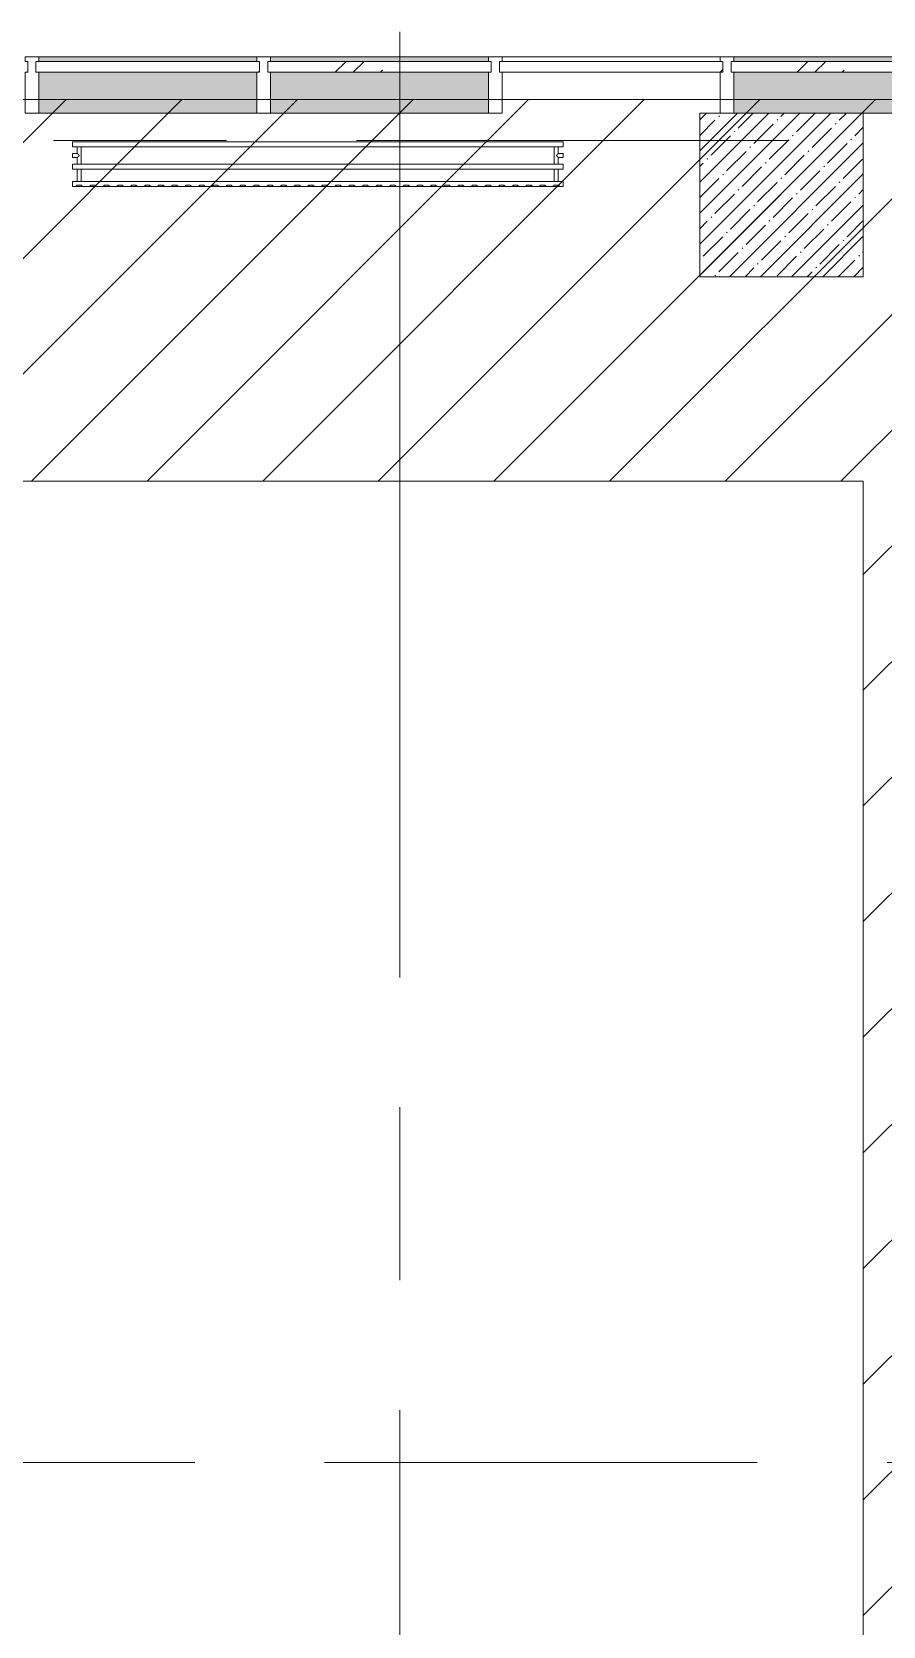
# Model space of a CAD drawing. Header units: millimetres. Extents: x -3129 to 197107, y -8553 to 29000.
# Drawn here: x 6660 to 9783, y 21550 to 27398 of the extents above; entities that cross this region are included whole.
import ezdxf

# ---------------------------------------------------------------- set-up
doc = ezdxf.new("R2010")
doc.units = ezdxf.units.MM
doc.linetypes.add('200_ШТРИХ__ш1_п0_6_', pattern=[160, 100, -60])
doc.linetypes.add('Осевая', pattern=[3175, 635, -476.25, 1587.5, -476.25])
for name, color, linetype, lineweight in [('A-DETL', 7, 'Continuous', 9), ('A-DETL-MBND-1', 7, '200_ШТРИХ__ш1_п0_6_', 9), ('A-GLAZ-CURT', 7, 'Continuous', 9), ('A-GLAZ-CWMG', 7, 'Continuous', 9), ('S-COLS', 7, 'Continuous', 9), ('Оси', 7, 'Continuous', 9), ('Оси-2', 7, 'Осевая', 9)]:
    doc.layers.add(name, color=color, linetype=linetype, lineweight=lineweight)
for name, color, linetype, lineweight, true_color in [('A-DETL-GENF-3', 7, 'Continuous', 9, 0xc0c0c0), ('A-FLOR-1', 7, 'Continuous', 9, 0xaaaaaa), ('A-GLAZ-CWMG-1', 7, 'Continuous', 9, 0x383e42)]:
    doc.layers.add(name, color=color, linetype=linetype, lineweight=lineweight, true_color=true_color)

# ---------------------------------------------------------------- blocks, each defined once
blk = doc.blocks.new('Системная панель - Стекло - 40мм-22856070-План монтажа стен и перегородок 2 этажа  в осях 1-12')
at = {"layer": 'A-GLAZ-CURT'}
h = blk.add_hatch(dxfattribs=at)
h.set_pattern_fill('FP_24', color=256, style=0, pattern_type=2)
h.set_pattern_definition([(45, (-8885, -27190), (-282.8427, 282.8427), [200, -600]), (45, (-9085, -27290), (-282.8427, 282.8427), [600, -200]), (45, (-8685, -27390), (-282.8427, 282.8427), [200, -600])])
h.paths.add_polyline_path([(410, -40), (410, 0), (-410, 0), (-410, -40), (-27.7, -40)])
for p, q in [((410, 0), (-410, 0)), ((-410, 0), (-410, -40)), ((-410, -40), (410, -40)), ((410, -40), (410, 0))]:
    blk.add_line(p, q, dxfattribs=at)
blk = doc.blocks.new('Прямоугольный импост - Импост структурный с накладкой - 160мм-20149070-План монтажа стен и перегородок 2 этажа  в осях 1-12')
at = {"layer": 'A-GLAZ-CWMG'}
for p, q in [((8385, 27307), (9185, 27307)), ((8385, 27150), (9185, 27150))]:
    blk.add_line(p, q, dxfattribs=at)
blk = doc.blocks.new('Прямоугольный импост - Импост структурный с накладкой - 190мм-22856065-План монтажа стен и перегородок 2 этажа  в осях 1-12')
at = {"layer": 'A-GLAZ-CWMG'}
for p, q in [((-25, 140), (-25, 190)), ((-25, 190), (25, 190)), ((25, 190), (25, 140)), ((-25, 40), (-25, 140)), ((25, 140), (25, 40)), ((-15, 40), (-25, 40)), ((-25, -17), (-25, 0)), ((-25, 0), (-15, 0)), ((-15, 0), (-15, 40)), ((15, 40), (15, 0)), ((25, 40), (15, 40)), ((15, 0), (25, 0)), ((25, 0), (25, -17)), ((25, -17), (-25, -17))]:
    blk.add_line(p, q, dxfattribs=at)
blk = doc.blocks.new('Системная панель - Стекло - 40мм-V26-План монтажа стен и перегородок 2 этажа  в осях 1-12')
at = {"layer": 'A-GLAZ-CURT'}
h = blk.add_hatch(dxfattribs=at)
h.set_pattern_fill('FP_36', color=256, style=0, pattern_type=2)
h.set_pattern_definition([(45, (-9735, -27190), (-282.8427, 282.8427), [200, -600]), (45, (-9935, -27290), (-282.8427, 282.8427), [600, -200]), (45, (-9535, -27390), (-282.8427, 282.8427), [200, -600])])
h.paths.add_polyline_path([(410, -40), (410, 0), (-410, 0), (-410, -40), (117.1, -40)])
for p, q in [((410, 0), (-410, 0)), ((-410, 0), (-410, -40)), ((-410, -40), (410, -40)), ((410, -40), (410, 0))]:
    blk.add_line(p, q, dxfattribs=at)
blk = doc.blocks.new('Прямоугольный импост - Импост структурный с накладкой - 190мм-23186024-План монтажа стен и перегородок 2 этажа  в осях 1-12')
at = {"layer": 'A-GLAZ-CWMG-1'}
for points in [[(10035, 27290), (10035, 27307), (9235, 27307), (9235, 27290), (9752.1, 27290)], [(9917.9, 27100), (10035, 27100), (10035, 27250), (9235, 27250), (9235, 27100), (9752.1, 27100)]]:
    blk.add_hatch(color=256, dxfattribs=at).paths.add_polyline_path(points)
at = {"layer": 'A-GLAZ-CWMG'}
for p, q in [((9235, 27307), (10035, 27307)), ((9710, 27100), (10035, 27100))]:
    blk.add_line(p, q, dxfattribs=at)
blk = doc.blocks.new('Прямоугольный импост - Импост структурный с накладкой - 190мм-V27-План монтажа стен и перегородок 2 этажа  в осях 1-12')
at = {"layer": 'A-GLAZ-CWMG'}
for p, q in [((-25, 140), (-25, 190)), ((25, 190), (25, 140)), ((-25, 40), (-25, 140)), ((25, 140), (25, 40)), ((-15, 40), (-25, 40)), ((-25, -17), (-25, 0)), ((-25, 0), (-15, 0)), ((-15, 0), (-15, 40)), ((15, 40), (15, 0)), ((25, 40), (15, 40)), ((15, 0), (25, 0)), ((25, 0), (25, -17)), ((25, -17), (-25, -17))]:
    blk.add_line(p, q, dxfattribs=at)
blk = doc.blocks.new('Системная панель - Стекло - 40мм-V28-План монтажа стен и перегородок 2 этажа  в осях 1-12')
at = {"layer": 'A-GLAZ-CURT'}
h = blk.add_hatch(dxfattribs=at)
h.set_pattern_fill('FP_37', color=256, style=0, pattern_type=2)
h.set_pattern_definition([(45, (-8035, -27190), (-282.8427, 282.8427), [200, -600]), (45, (-8235, -27290), (-282.8427, 282.8427), [600, -200]), (45, (-7835, -27390), (-282.8427, 282.8427), [200, -600])])
h.paths.add_polyline_path([(410, -40), (410, 0), (-410, 0), (-410, -40), (159, -40)])
for p, q in [((410, 0), (-410, 0)), ((-410, 0), (-410, -40)), ((-410, -40), (410, -40)), ((410, -40), (410, 0))]:
    blk.add_line(p, q, dxfattribs=at)
blk = doc.blocks.new('Прямоугольный импост - Импост структурный с накладкой - 190мм-V29-План монтажа стен и перегородок 2 этажа  в осях 1-12')
at = {"layer": 'A-GLAZ-CWMG-1'}
for points in [[(8335, 27290), (8335, 27307), (7535, 27307), (7535, 27290), (8094, 27290)], [(8335, 27100), (8335, 27250), (7535, 27250), (7535, 27100), (8094, 27100)]]:
    blk.add_hatch(color=256, dxfattribs=at).paths.add_polyline_path(points)
at = {"layer": 'A-GLAZ-CWMG'}
for p, q in [((7535, 27307), (8335, 27307)), ((7535, 27100), (8335, 27100))]:
    blk.add_line(p, q, dxfattribs=at)
blk = doc.blocks.new('Системная панель - Стекло - 40мм-V39-План монтажа стен и перегородок 2 этажа  в осях 1-12')
at = {"layer": 'A-GLAZ-CURT'}
h = blk.add_hatch(dxfattribs=at)
h.set_pattern_fill('FP_49', color=256, style=0, pattern_type=2)
h.set_pattern_definition([(45, (-7185, -27190), (-282.8427, 282.8427), [200, -600]), (45, (-7385, -27290), (-282.8427, 282.8427), [600, -200]), (45, (-6985, -27390), (-282.8427, 282.8427), [200, -600])])
h.paths.add_polyline_path([(410, -40), (410, 0), (-410, 0), (-410, -40), (345.8, -40)])
for p, q in [((410, 0), (-410, 0)), ((-410, 0), (-410, -40)), ((-410, -40), (410, -40)), ((410, -40), (410, 0))]:
    blk.add_line(p, q, dxfattribs=at)
blk = doc.blocks.new('BSC_Колонна _Прямоугольная - 600х600-V50-План монтажа стен и перегородок 2 этажа  в осях 1-12')
at = {"layer": 'S-COLS'}
h = blk.add_hatch(dxfattribs=at)
h.set_pattern_fill('FP_63', color=256, style=0, pattern_type=2)
h.set_pattern_definition([(45, (-9410, -26800), (-57.02463, 57.02463), []), (45, (-9352.975, -26800), (-57.02463, 57.02463), [100.806, -20.161, 3.353, -16.808])])
h.paths.add_polyline_path([(-300, -300), (300, -300), (300, 300), (-300, 300)])
for p, q in [((300, 300), (-300, 300)), ((-300, 300), (-300, -300)), ((300, -300), (300, 300)), ((-300, -300), (300, -300))]:
    blk.add_line(p, q, dxfattribs=at)
blk = doc.blocks.new('radiator_prado_classic_z_tip_30_po exemplyaru - Classic Z Тип 30-500-V80-План монтажа стен и перегородок 2 этажа  в осях 1-12')
at = {"layer": 'A-DETL-MBND-1'}
for p, q in [((0, 228), (0, 210)), ((1800, 228), (0, 228)), ((0, 210), (0, 228)), ((0, 228), (12.5, 228)), ((0, 210), (1800, 210)), ((17.2, 210), (0, 210)), ((12.5, 228), (37.5, 228)), ((37.5, 228), (12.5, 228)), ((12.5, 228), (37.5, 228)), ((12.5, 228), (17.5, 223)), ((12.5, 228), (17.5, 223)), ((32.5, 223), (17.5, 223)), ((17.5, 223), (32.5, 223)), ((17.5, 210), (17.5, 164)), ((17.5, 210), (17.5, 164)), ((21.2, 210), (17.5, 210)), ((17.5, 210), (19.7, 210)), ((23.1, 210), (17.5, 210)), ((17.5, 210), (32.5, 210)), ((31.5, 210), (18.5, 210)), ((19.7, 210), (23.1, 210)), ((23.1, 210), (21.2, 210)), ((26.9, 210), (23.1, 210)), ((23.1, 210), (25, 210)), ((32.5, 210), (23.1, 210)), ((25, 210), (26.9, 210)), ((30.3, 210), (26.9, 210)), ((26.9, 210), (28.7, 210)), ((28.7, 210), (30.3, 210)), ((31.5, 210), (30.3, 210)), ((30.3, 210), (31.5, 210)), ((32.5, 210), (31.5, 210)), ((31.5, 210), (32.2, 210)), ((32.2, 210), (32.5, 210)), ((32.5, 223), (37.5, 228)), ((37.5, 228), (32.5, 223)), ((32.5, 164), (32.5, 210)), ((32.5, 164), (32.5, 210)), ((1767.5, 210), (32.5, 210)), ((37.5, 228), (62.5, 228)), ((62.5, 228), (87.5, 228)), ((87.5, 228), (62.5, 228)), ((62.5, 228), (87.5, 228)), ((62.5, 228), (67.5, 223)), ((62.5, 228), (67.5, 223)), ((82.5, 223), (67.5, 223)), ((67.5, 223), (82.5, 223)), ((82.5, 223), (87.5, 228)), ((87.5, 228), (82.5, 223)), ((87.5, 228), (112.5, 228)), ((112.5, 228), (137.5, 228)), ((137.5, 228), (112.5, 228)), ((112.5, 228), (137.5, 228)), ((112.5, 228), (117.5, 223)), ((112.5, 228), (117.5, 223)), ((132.5, 223), (117.5, 223)), ((117.5, 223), (132.5, 223)), ((132.5, 223), (137.5, 228)), ((137.5, 228), (132.5, 223)), ((137.5, 228), (162.5, 228)), ((162.5, 228), (187.5, 228)), ((187.5, 228), (162.5, 228)), ((162.5, 228), (187.5, 228)), ((162.5, 228), (167.5, 223)), ((162.5, 228), (167.5, 223)), ((182.5, 223), (167.5, 223)), ((167.5, 223), (182.5, 223)), ((182.5, 223), (187.5, 228)), ((187.5, 228), (182.5, 223)), ((187.5, 228), (212.5, 228)), ((212.5, 228), (237.5, 228)), ((237.5, 228), (212.5, 228)), ((212.5, 228), (237.5, 228)), ((212.5, 228), (217.5, 223)), ((212.5, 228), (217.5, 223)), ((232.5, 223), (217.5, 223)), ((217.5, 223), (232.5, 223)), ((232.5, 223), (237.5, 228)), ((237.5, 228), (232.5, 223)), ((237.5, 228), (262.5, 228)), ((262.5, 228), (287.5, 228)), ((287.5, 228), (262.5, 228)), ((262.5, 228), (287.5, 228)), ((262.5, 228), (267.5, 223)), ((262.5, 228), (267.5, 223)), ((282.5, 223), (267.5, 223)), ((267.5, 223), (282.5, 223)), ((282.5, 223), (287.5, 228)), ((287.5, 228), (282.5, 223)), ((287.5, 228), (312.5, 228)), ((312.5, 228), (337.5, 228)), ((337.5, 228), (312.5, 228)), ((312.5, 228), (337.5, 228)), ((312.5, 228), (317.5, 223)), ((312.5, 228), (317.5, 223)), ((332.5, 223), (317.5, 223)), ((317.5, 223), (332.5, 223)), ((332.5, 223), (337.5, 228)), ((337.5, 228), (332.5, 223)), ((337.5, 228), (362.5, 228)), ((362.5, 228), (387.5, 228)), ((387.5, 228), (362.5, 228)), ((362.5, 228), (387.5, 228)), ((362.5, 228), (367.5, 223)), ((362.5, 228), (367.5, 223)), ((382.5, 223), (367.5, 223)), ((367.5, 223), (382.5, 223)), ((382.5, 223), (387.5, 228)), ((387.5, 228), (382.5, 223)), ((387.5, 228), (412.5, 228)), ((412.5, 228), (437.5, 228)), ((437.5, 228), (412.5, 228)), ((412.5, 228), (437.5, 228)), ((412.5, 228), (417.5, 223)), ((412.5, 228), (417.5, 223)), ((432.5, 223), (417.5, 223)), ((417.5, 223), (432.5, 223)), ((432.5, 223), (437.5, 228)), ((437.5, 228), (432.5, 223)), ((437.5, 228), (462.5, 228)), ((462.5, 228), (487.5, 228)), ((487.5, 228), (462.5, 228)), ((462.5, 228), (487.5, 228)), ((462.5, 228), (467.5, 223)), ((462.5, 228), (467.5, 223)), ((482.5, 223), (467.5, 223)), ((467.5, 223), (482.5, 223)), ((482.5, 223), (487.5, 228)), ((487.5, 228), (482.5, 223)), ((487.5, 228), (512.5, 228)), ((512.5, 228), (537.5, 228)), ((537.5, 228), (512.5, 228)), ((512.5, 228), (537.5, 228)), ((512.5, 228), (517.5, 223)), ((512.5, 228), (517.5, 223)), ((532.5, 223), (517.5, 223)), ((517.5, 223), (532.5, 223)), ((532.5, 223), (537.5, 228)), ((537.5, 228), (532.5, 223)), ((537.5, 228), (562.5, 228)), ((562.5, 228), (587.5, 228)), ((587.5, 228), (562.5, 228)), ((562.5, 228), (587.5, 228)), ((562.5, 228), (567.5, 223)), ((562.5, 228), (567.5, 223)), ((582.5, 223), (567.5, 223)), ((567.5, 223), (582.5, 223)), ((582.5, 223), (587.5, 228)), ((587.5, 228), (582.5, 223)), ((587.5, 228), (612.5, 228)), ((612.5, 228), (637.5, 228)), ((637.5, 228), (612.5, 228)), ((612.5, 228), (637.5, 228)), ((612.5, 228), (617.5, 223)), ((612.5, 228), (617.5, 223)), ((632.5, 223), (617.5, 223)), ((617.5, 223), (632.5, 223)), ((632.5, 223), (637.5, 228)), ((637.5, 228), (632.5, 223)), ((637.5, 228), (662.5, 228)), ((662.5, 228), (687.5, 228)), ((687.5, 228), (662.5, 228)), ((662.5, 228), (687.5, 228)), ((662.5, 228), (667.5, 223)), ((662.5, 228), (667.5, 223)), ((682.5, 223), (667.5, 223)), ((667.5, 223), (682.5, 223)), ((682.5, 223), (687.5, 228)), ((687.5, 228), (682.5, 223)), ((687.5, 228), (712.5, 228)), ((712.5, 228), (737.5, 228)), ((737.5, 228), (712.5, 228)), ((712.5, 228), (737.5, 228)), ((712.5, 228), (717.5, 223)), ((712.5, 228), (717.5, 223)), ((732.5, 223), (717.5, 223)), ((717.5, 223), (732.5, 223)), ((732.5, 223), (737.5, 228)), ((737.5, 228), (732.5, 223)), ((737.5, 228), (762.5, 228)), ((762.5, 228), (787.5, 228)), ((787.5, 228), (762.5, 228)), ((762.5, 228), (787.5, 228)), ((762.5, 228), (767.5, 223)), ((762.5, 228), (767.5, 223)), ((782.5, 223), (767.5, 223)), ((767.5, 223), (782.5, 223)), ((782.5, 223), (787.5, 228)), ((787.5, 228), (782.5, 223)), ((787.5, 228), (812.5, 228)), ((812.5, 228), (837.5, 228)), ((837.5, 228), (812.5, 228)), ((812.5, 228), (837.5, 228)), ((812.5, 228), (817.5, 223)), ((812.5, 228), (817.5, 223)), ((832.5, 223), (817.5, 223)), ((817.5, 223), (832.5, 223)), ((832.5, 223), (837.5, 228)), ((837.5, 228), (832.5, 223)), ((837.5, 228), (862.5, 228)), ((862.5, 228), (887.5, 228)), ((887.5, 228), (862.5, 228)), ((862.5, 228), (887.5, 228)), ((862.5, 228), (867.5, 223)), ((862.5, 228), (867.5, 223)), ((882.5, 223), (867.5, 223)), ((867.5, 223), (882.5, 223)), ((882.5, 223), (887.5, 228)), ((887.5, 228), (882.5, 223)), ((887.5, 228), (912.5, 228)), ((912.5, 228), (937.5, 228)), ((937.5, 228), (912.5, 228)), ((912.5, 228), (937.5, 228)), ((912.5, 228), (917.5, 223)), ((912.5, 228), (917.5, 223)), ((932.5, 223), (917.5, 223)), ((917.5, 223), (932.5, 223)), ((932.5, 223), (937.5, 228)), ((937.5, 228), (932.5, 223)), ((937.5, 228), (962.5, 228)), ((962.5, 228), (987.5, 228)), ((987.5, 228), (962.5, 228)), ((962.5, 228), (987.5, 228)), ((962.5, 228), (967.5, 223)), ((962.5, 228), (967.5, 223)), ((982.5, 223), (967.5, 223)), ((967.5, 223), (982.5, 223)), ((982.5, 223), (987.5, 228)), ((987.5, 228), (982.5, 223)), ((987.5, 228), (1012.5, 228)), ((1012.5, 228), (1037.5, 228)), ((1037.5, 228), (1012.5, 228)), ((1012.5, 228), (1037.5, 228)), ((1012.5, 228), (1017.5, 223)), ((1012.5, 228), (1017.5, 223)), ((1032.5, 223), (1017.5, 223)), ((1017.5, 223), (1032.5, 223)), ((1032.5, 223), (1037.5, 228)), ((1037.5, 228), (1032.5, 223)), ((1037.5, 228), (1062.5, 228)), ((1062.5, 228), (1087.5, 228)), ((1087.5, 228), (1062.5, 228)), ((1062.5, 228), (1087.5, 228)), ((1062.5, 228), (1067.5, 223)), ((1062.5, 228), (1067.5, 223)), ((1082.5, 223), (1067.5, 223)), ((1067.5, 223), (1082.5, 223)), ((1082.5, 223), (1087.5, 228)), ((1087.5, 228), (1082.5, 223)), ((1087.5, 228), (1112.5, 228)), ((1112.5, 228), (1137.5, 228)), ((1137.5, 228), (1112.5, 228)), ((1112.5, 228), (1137.5, 228)), ((1112.5, 228), (1117.5, 223)), ((1112.5, 228), (1117.5, 223)), ((1132.5, 223), (1117.5, 223)), ((1117.5, 223), (1132.5, 223)), ((1132.5, 223), (1137.5, 228)), ((1137.5, 228), (1132.5, 223)), ((1137.5, 228), (1162.5, 228)), ((1162.5, 228), (1187.5, 228)), ((1187.5, 228), (1162.5, 228)), ((1162.5, 228), (1187.5, 228)), ((1162.5, 228), (1167.5, 223)), ((1162.5, 228), (1167.5, 223)), ((1182.5, 223), (1167.5, 223)), ((1167.5, 223), (1182.5, 223)), ((1182.5, 223), (1187.5, 228)), ((1187.5, 228), (1182.5, 223)), ((1187.5, 228), (1212.5, 228)), ((1212.5, 228), (1237.5, 228)), ((1237.5, 228), (1212.5, 228)), ((1212.5, 228), (1237.5, 228)), ((1212.5, 228), (1217.5, 223)), ((1212.5, 228), (1217.5, 223)), ((1232.5, 223), (1217.5, 223)), ((1217.5, 223), (1232.5, 223)), ((1232.5, 223), (1237.5, 228)), ((1237.5, 228), (1232.5, 223)), ((1237.5, 228), (1262.5, 228)), ((1262.5, 228), (1287.5, 228)), ((1287.5, 228), (1262.5, 228)), ((1262.5, 228), (1287.5, 228)), ((1262.5, 228), (1267.5, 223)), ((1262.5, 228), (1267.5, 223)), ((1282.5, 223), (1267.5, 223)), ((1267.5, 223), (1282.5, 223)), ((1282.5, 223), (1287.5, 228)), ((1287.5, 228), (1282.5, 223)), ((1287.5, 228), (1312.5, 228)), ((1312.5, 228), (1337.5, 228)), ((1337.5, 228), (1312.5, 228)), ((1312.5, 228), (1337.5, 228)), ((1312.5, 228), (1317.5, 223)), ((1312.5, 228), (1317.5, 223)), ((1332.5, 223), (1317.5, 223)), ((1317.5, 223), (1332.5, 223)), ((1332.5, 223), (1337.5, 228)), ((1337.5, 228), (1332.5, 223)), ((1337.5, 228), (1362.5, 228)), ((1362.5, 228), (1387.5, 228)), ((1387.5, 228), (1362.5, 228)), ((1362.5, 228), (1387.5, 228)), ((1362.5, 228), (1367.5, 223)), ((1362.5, 228), (1367.5, 223)), ((1382.5, 223), (1367.5, 223)), ((1367.5, 223), (1382.5, 223)), ((1382.5, 223), (1387.5, 228)), ((1387.5, 228), (1382.5, 223)), ((1387.5, 228), (1412.5, 228)), ((1412.5, 228), (1437.5, 228)), ((1437.5, 228), (1412.5, 228)), ((1412.5, 228), (1437.5, 228)), ((1412.5, 228), (1417.5, 223)), ((1412.5, 228), (1417.5, 223)), ((1432.5, 223), (1417.5, 223)), ((1417.5, 223), (1432.5, 223)), ((1432.5, 223), (1437.5, 228)), ((1437.5, 228), (1432.5, 223)), ((1437.5, 228), (1462.5, 228)), ((1462.5, 228), (1487.5, 228)), ((1487.5, 228), (1462.5, 228)), ((1462.5, 228), (1487.5, 228)), ((1462.5, 228), (1467.5, 223)), ((1462.5, 228), (1467.5, 223)), ((1482.5, 223), (1467.5, 223)), ((1467.5, 223), (1482.5, 223)), ((1482.5, 223), (1487.5, 228)), ((1487.5, 228), (1482.5, 223)), ((1487.5, 228), (1512.5, 228)), ((1512.5, 228), (1537.5, 228)), ((1537.5, 228), (1512.5, 228)), ((1512.5, 228), (1537.5, 228)), ((1512.5, 228), (1517.5, 223)), ((1512.5, 228), (1517.5, 223)), ((1532.5, 223), (1517.5, 223)), ((1517.5, 223), (1532.5, 223)), ((1532.5, 223), (1537.5, 228)), ((1537.5, 228), (1532.5, 223)), ((1537.5, 228), (1562.5, 228)), ((1562.5, 228), (1587.5, 228)), ((1587.5, 228), (1562.5, 228)), ((1562.5, 228), (1587.5, 228)), ((1562.5, 228), (1567.5, 223)), ((1562.5, 228), (1567.5, 223)), ((1582.5, 223), (1567.5, 223)), ((1567.5, 223), (1582.5, 223)), ((1582.5, 223), (1587.5, 228)), ((1587.5, 228), (1582.5, 223)), ((1587.5, 228), (1612.5, 228)), ((1612.5, 228), (1637.5, 228)), ((1637.5, 228), (1612.5, 228)), ((1612.5, 228), (1637.5, 228)), ((1612.5, 228), (1617.5, 223)), ((1612.5, 228), (1617.5, 223)), ((1632.5, 223), (1617.5, 223)), ((1617.5, 223), (1632.5, 223)), ((1632.5, 223), (1637.5, 228)), ((1637.5, 228), (1632.5, 223)), ((1637.5, 228), (1662.5, 228)), ((1662.5, 228), (1687.5, 228)), ((1687.5, 228), (1662.5, 228)), ((1662.5, 228), (1687.5, 228)), ((1662.5, 228), (1667.5, 223)), ((1662.5, 228), (1667.5, 223)), ((1682.5, 223), (1667.5, 223)), ((1667.5, 223), (1682.5, 223)), ((1682.5, 223), (1687.5, 228)), ((1687.5, 228), (1682.5, 223)), ((1687.5, 228), (1712.5, 228)), ((1712.5, 228), (1737.5, 228)), ((1737.5, 228), (1712.5, 228)), ((1712.5, 228), (1737.5, 228)), ((1712.5, 228), (1717.5, 223)), ((1712.5, 228), (1717.5, 223)), ((1732.5, 223), (1717.5, 223)), ((1717.5, 223), (1732.5, 223)), ((1732.5, 223), (1737.5, 228)), ((1737.5, 228), (1732.5, 223)), ((1737.5, 228), (1762.5, 228)), ((1762.5, 228), (1787.5, 228)), ((1787.5, 228), (1762.5, 228)), ((1762.5, 228), (1787.5, 228)), ((1762.5, 228), (1767.5, 223)), ((1762.5, 228), (1767.5, 223)), ((1782.5, 223), (1767.5, 223)), ((1767.5, 223), (1782.5, 223)), ((1767.5, 210), (1767.5, 164)), ((1767.5, 210), (1767.5, 164)), ((1782.5, 210), (1767.5, 210)), ((1767.5, 210), (1782.2, 210)), ((1782.5, 210), (1767.5, 210)), ((1767.5, 210), (1782.5, 210)), ((1781.5, 210), (1768.5, 210)), ((1782.2, 210), (1782.5, 210)), ((1782.5, 223), (1787.5, 228)), ((1787.5, 228), (1782.5, 223)), ((1782.5, 164), (1782.5, 210)), ((1782.5, 164), (1782.5, 210)), ((1800, 210), (1782.5, 210)), ((1787.5, 228), (1800, 228)), ((1800, 210), (1800, 228)), ((1800, 228), (1800, 210)), ((1800, 164), (0, 164)), ((0, 164), (0, 146)), ((0, 146), (0, 164)), ((0, 164), (17.2, 164)), ((0, 146), (1800, 146)), ((17.2, 146), (0, 146)), ((17.5, 121.5), (0, 121.5)), ((17.5, 121.5), (0, 121.5)), ((0, 121.5), (0, 121.2)), ((0, 106.5), (0, 121.5)), ((0, 121.2), (0, 106.8)), ((0, 121.2), (0, 120.5)), ((0, 120.5), (0, 121.2)), ((0, 121.2), (0, 121.2)), ((0, 120.5), (0, 119.3)), ((0, 119.3), (0, 120.5)), ((0, 119.3), (0, 117.8)), ((0, 117.8), (0, 119.3)), ((0, 117.8), (0, 115.9)), ((0, 115.9), (0, 117.8)), ((18.5, 164), (17.5, 164)), ((17.5, 164), (32.5, 164)), ((32.5, 164), (17.5, 164)), ((17.5, 164), (32.5, 164)), ((17.5, 146), (17.5, 121.5)), ((17.5, 146), (17.5, 121.5)), ((17.5, 146), (19.7, 146)), ((30.3, 146), (17.5, 146)), ((17.5, 146), (26.9, 146)), ((32.5, 146), (17.5, 146)), ((32.5, 164), (18.5, 164)), ((18.5, 164), (31.5, 164)), ((31.5, 146), (18.5, 146)), ((19.7, 146), (21.2, 146)), ((21.2, 146), (26.9, 146)), ((26.9, 146), (28.7, 146)), ((26.9, 146), (32.5, 146)), ((28.7, 146), (32.5, 146)), ((31.5, 146), (30.3, 146)), ((32.5, 146), (31.5, 146)), ((32.5, 164), (1767.5, 164)), ((32.5, 82), (32.5, 146)), ((32.5, 82), (32.5, 146)), ((1767.5, 146), (32.5, 146)), ((1782.5, 164), (1767.5, 164)), ((1767.5, 164), (1782.5, 164)), ((1776.9, 164), (1767.5, 164)), ((1767.5, 164), (1781.5, 164)), ((1767.5, 146), (1767.5, 82)), ((1767.5, 146), (1767.5, 82)), ((1767.5, 146), (1775, 146)), ((1775, 146), (1767.5, 146)), ((1767.5, 146), (1768.5, 146)), ((1782.5, 146), (1767.5, 146)), ((1768.5, 164), (1781.5, 164)), ((1768.5, 146), (1775, 146)), ((1781.5, 146), (1768.5, 146)), ((1775, 146), (1776.9, 146)), ((1776.9, 146), (1775, 146)), ((1775, 146), (1776.9, 146)), ((1780.3, 164), (1776.9, 164)), ((1776.9, 146), (1781.5, 146)), ((1782.5, 146), (1776.9, 146)), ((1776.9, 146), (1781.5, 146)), ((1781.5, 164), (1780.3, 164)), ((1782.5, 164), (1781.5, 164)), ((1781.5, 164), (1782.2, 164)), ((1781.5, 146), (1782.2, 146)), ((1781.5, 146), (1782.5, 146)), ((1782.2, 164), (1782.5, 164)), ((1782.2, 146), (1782.5, 146)), ((1782.5, 164), (1800, 164)), ((1782.5, 121.5), (1782.5, 146)), ((1782.5, 121.5), (1782.5, 146)), ((1800, 146), (1782.5, 146)), ((1800, 121.5), (1782.5, 121.5)), ((1800, 121.5), (1782.5, 121.5)), ((1800, 146), (1800, 164)), ((1800, 164), (1800, 146)), ((1800, 121.5), (1800, 106.5)), ((1800, 121.2), (1800, 121.5)), ((1800, 121.5), (1800, 121.2)), ((1800, 121.2), (1800, 121.5)), ((1800, 106.8), (1800, 121.2)), ((1800, 121.2), (1800, 106.8)), ((1800, 108.7), (1800, 121.2)), ((0, 115.9), (0, 114)), ((0, 114), (0, 115.9)), ((0, 114), (0, 112.1)), ((0, 112.1), (0, 114)), ((0, 112.1), (0, 110.2)), ((0, 110.2), (0, 112.1)), ((0, 110.2), (0, 108.7)), ((0, 108.7), (0, 110.2)), ((0, 108.7), (0, 106.8)), ((0, 106.8), (0, 108.7)), ((0, 106.8), (0, 106.5)), ((0, 106.8), (0, 106.8)), ((0, 106.5), (17.5, 106.5)), ((0, 106.5), (17.5, 106.5)), ((1800, 82), (0, 82)), ((0, 82), (0, 64)), ((0, 64), (0, 82)), ((0, 82), (17.2, 82)), ((1800, 64), (0, 64)), ((0, 64), (1800, 64)), ((17.5, 106.5), (17.5, 82)), ((17.5, 106.5), (17.5, 82)), ((17.8, 82), (17.5, 82)), ((17.5, 82), (17.8, 82)), ((19.7, 82), (17.5, 82)), ((17.5, 82), (32.5, 82)), ((25, 82), (17.8, 82)), ((17.8, 82), (18.5, 82)), ((18.5, 82), (32.5, 82)), ((18.5, 82), (31.5, 82)), ((21.2, 82), (19.7, 82)), ((26.9, 82), (21.2, 82)), ((32.5, 82), (25, 82)), ((32.5, 82), (26.9, 82)), ((32.5, 82), (1767.5, 82)), ((1781.5, 82), (1767.5, 82)), ((1767.5, 82), (1776.9, 82)), ((1782.5, 82), (1767.5, 82)), ((1767.5, 82), (1768.5, 82)), ((1768.5, 82), (1769.7, 82)), ((1768.5, 82), (1781.5, 82)), ((1769.7, 82), (1771.2, 82)), ((1771.2, 82), (1773.1, 82)), ((1773.1, 82), (1775, 82)), ((1775, 82), (1780.3, 82)), ((1776.9, 82), (1778.7, 82)), ((1778.7, 82), (1782.2, 82)), ((1780.3, 82), (1781.5, 82)), ((1782.5, 82), (1781.5, 82)), ((1781.5, 82), (1782.2, 82)), ((1782.2, 82), (1782.5, 82)), ((1782.2, 82), (1782.5, 82)), ((1782.5, 82), (1782.5, 106.5)), ((1782.5, 106.5), (1800, 106.5)), ((1782.5, 82), (1782.5, 106.5)), ((1782.5, 106.5), (1800, 106.5)), ((1782.5, 82), (1800, 82)), ((1800, 106.8), (1800, 108.7)), ((1800, 106.5), (1800, 106.8)), ((1800, 106.8), (1800, 106.5)), ((1800, 106.5), (1800, 106.8)), ((1800, 64), (1800, 82)), ((1800, 82), (1800, 64))]:
    blk.add_line(p, q, dxfattribs=at)
for points, knots in [([(17.8, 121.2), (17.7, 121.3), (17.7, 121.3), (17.5, 121.5), (17.5, 121.5), (17.5, 121.5)], [0.8571429, 0.8571429, 0.8571429, 0.8571429, 0.8928571, 0.9285714, 1, 1, 1, 1]), ([(17.5, 121.5), (17.5, 121.5), (17.5, 121.5), (17.7, 121.3), (17.7, 121.3), (17.8, 121.2)], [0, 0, 0, 0, 0.0714286, 0.1071429, 0.1428571, 0.1428571, 0.1428571, 0.1428571]), ([(17.5, 121.5), (17.5, 121.5), (17.5, 121.5), (17.7, 121.3), (17.7, 121.3), (17.8, 121.2)], [0, 0, 0, 0, 0.0714286, 0.1071429, 0.1428571, 0.1428571, 0.1428571, 0.1428571]), ([(25, 114), (24.5, 114.5), (23.6, 115.4), (22.4, 116.6), (21.6, 117.4), (21.1, 117.9), (20.8, 118.2), (20.5, 118.5), (20.2, 118.8), (19.8, 119.1), (19.6, 119.4), (19.3, 119.7), (19, 120), (18.7, 120.3), (18.5, 120.5), (18.3, 120.7), (18.1, 120.9), (17.9, 121.1), (17.8, 121.2), (17.7, 121.3), (17.5, 121.5), (17.5, 121.5), (17.5, 121.5)], [0, 0, 0, 0, 0.142857, 0.285714, 0.357143, 0.392857, 0.428571, 0.464286, 0.5, 0.535714, 0.571429, 0.607143, 0.642857, 0.678571, 0.714286, 0.75, 0.785714, 0.821429, 0.857143, 0.892857, 0.928571, 1, 1, 1, 1]), ([(17.8, 121.2), (17.8, 121.2), (17.9, 121.1), (18.1, 120.9), (18.3, 120.7), (18.5, 120.5), (18.7, 120.3), (19, 120), (19.3, 119.7), (19.6, 119.4), (19.8, 119.1), (20.3, 118.7), (20.7, 118.3), (21.1, 117.9), (21.6, 117.4), (22.4, 116.6), (23.1, 115.9), (23.6, 115.4)], [0.1428571, 0.1428571, 0.1428571, 0.1428571, 0.1785714, 0.2142857, 0.25, 0.2857143, 0.3214286, 0.3571429, 0.3928571, 0.4285714, 0.4642857, 0.5, 0.5714286, 0.6071429, 0.6428571, 0.7142857, 0.8571429, 0.8571429, 0.8571429, 0.8571429]), ([(19.6, 119.4), (19.7, 119.3), (19.9, 119.2), (20.3, 118.7), (20.6, 118.4), (20.8, 118.2)], [0.4285714, 0.4285714, 0.4285714, 0.4285714, 0.4642857, 0.5, 0.5714286, 0.5714286, 0.5714286, 0.5714286]), ([(22.1, 116.9), (21.9, 117.1), (21.6, 117.4), (21.1, 117.9), (20.9, 118.1), (20.8, 118.2)], [0.2857143, 0.2857143, 0.2857143, 0.2857143, 0.3571429, 0.3928571, 0.4285714, 0.4285714, 0.4285714, 0.4285714]), ([(20.8, 118.2), (20.9, 118.1), (21.1, 117.9), (21.6, 117.4), (21.9, 117.1), (22.1, 116.9)], [0.5714286, 0.5714286, 0.5714286, 0.5714286, 0.6071429, 0.6428571, 0.7142857, 0.7142857, 0.7142857, 0.7142857]), ([(1775, 114), (1775.5, 114.5), (1776.4, 115.4), (1777.6, 116.6), (1778.4, 117.4), (1778.9, 117.9), (1779.2, 118.2), (1779.5, 118.5), (1779.8, 118.8), (1780.1, 119.2), (1780.4, 119.4), (1780.7, 119.7), (1781, 120), (1781.3, 120.3), (1781.5, 120.5), (1781.7, 120.7), (1781.9, 120.9), (1782.1, 121.1), (1782.2, 121.2), (1782.3, 121.3), (1782.5, 121.5), (1782.5, 121.5), (1782.5, 121.5)], [0, 0, 0, 0, 0.142857, 0.285714, 0.357143, 0.392857, 0.428571, 0.464286, 0.5, 0.535714, 0.571429, 0.607143, 0.642857, 0.678571, 0.714286, 0.75, 0.785714, 0.821429, 0.857143, 0.892857, 0.928571, 1, 1, 1, 1]), ([(1782.2, 121.2), (1782.2, 121.2), (1782.1, 121.1), (1781.9, 120.9), (1781.7, 120.7), (1781.5, 120.5), (1781.3, 120.3), (1781, 120), (1780.7, 119.7), (1780.4, 119.4), (1780.1, 119.2), (1779.7, 118.7), (1779.3, 118.3), (1778.9, 117.9), (1778.4, 117.4), (1777.6, 116.6), (1776.9, 115.9), (1776.4, 115.4)], [0.1428571, 0.1428571, 0.1428571, 0.1428571, 0.1785714, 0.2142857, 0.25, 0.2857143, 0.3214286, 0.3571429, 0.3928571, 0.4285714, 0.4642857, 0.5, 0.5714286, 0.6071429, 0.6428571, 0.7142857, 0.8571429, 0.8571429, 0.8571429, 0.8571429]), ([(1781.5, 120.5), (1781.4, 120.4), (1781.3, 120.3), (1781, 120), (1780.7, 119.7), (1780.4, 119.4), (1780.1, 119.2), (1779.7, 118.7), (1779.3, 118.3), (1778.9, 117.9), (1778.4, 117.4), (1777.6, 116.6), (1776.9, 115.9), (1776.4, 115.4)], [0.2857143, 0.2857143, 0.2857143, 0.2857143, 0.3214286, 0.3571429, 0.3928571, 0.4285714, 0.4642857, 0.5, 0.5714286, 0.6071429, 0.6428571, 0.7142857, 0.8571429, 0.8571429, 0.8571429, 0.8571429]), ([(1777.9, 116.9), (1778.1, 117.1), (1778.4, 117.4), (1778.9, 117.9), (1779.1, 118.1), (1779.2, 118.2)], [0.2857143, 0.2857143, 0.2857143, 0.2857143, 0.3571429, 0.3928571, 0.4285714, 0.4285714, 0.4285714, 0.4285714]), ([(1782.5, 121.5), (1782.5, 121.5), (1782.5, 121.5), (1782.3, 121.3), (1782.3, 121.3), (1782.2, 121.2)], [0, 0, 0, 0, 0.0714286, 0.1071429, 0.1428571, 0.1428571, 0.1428571, 0.1428571]), ([(1782.5, 121.5), (1782.5, 121.5), (1782.5, 121.5), (1782.3, 121.3), (1782.3, 121.3), (1782.2, 121.2)], [0, 0, 0, 0, 0.0714286, 0.1071429, 0.1428571, 0.1428571, 0.1428571, 0.1428571]), ([(1782.2, 121.2), (1782.3, 121.3), (1782.3, 121.3), (1782.5, 121.5), (1782.5, 121.5), (1782.5, 121.5)], [0.8571429, 0.8571429, 0.8571429, 0.8571429, 0.8928571, 0.9285714, 1, 1, 1, 1]), ([(17.5, 106.5), (17.5, 106.5), (17.5, 106.5), (17.7, 106.7), (17.8, 106.8), (17.9, 106.9), (18.1, 107.1), (18.3, 107.3), (18.5, 107.5), (18.7, 107.7), (19, 108), (19.3, 108.3), (19.6, 108.6), (19.8, 108.9), (20.3, 109.3), (20.7, 109.7), (21.1, 110.1), (21.6, 110.6), (22.4, 111.4), (23.6, 112.6), (24.5, 113.5), (25, 114)], [0, 0, 0, 0, 0.071429, 0.107143, 0.142857, 0.178571, 0.214286, 0.25, 0.285714, 0.321429, 0.357143, 0.392857, 0.428571, 0.464286, 0.5, 0.571429, 0.607143, 0.642857, 0.714286, 0.857143, 1, 1, 1, 1]), ([(17.5, 106.5), (17.5, 106.5), (17.5, 106.5), (17.7, 106.7), (17.7, 106.7), (17.8, 106.8)], [0, 0, 0, 0, 0.0714286, 0.1071429, 0.1428571, 0.1428571, 0.1428571, 0.1428571]), ([(17.8, 106.8), (17.7, 106.7), (17.7, 106.7), (17.5, 106.5), (17.5, 106.5), (17.5, 106.5)], [0.8571429, 0.8571429, 0.8571429, 0.8571429, 0.8928571, 0.9285714, 1, 1, 1, 1]), ([(17.8, 106.8), (17.7, 106.7), (17.7, 106.7), (17.5, 106.5), (17.5, 106.5), (17.5, 106.5)], [0.8571429, 0.8571429, 0.8571429, 0.8571429, 0.8928571, 0.9285714, 1, 1, 1, 1]), ([(22.1, 111.1), (21.9, 110.9), (21.6, 110.6), (21.1, 110.1), (20.8, 109.8), (20.5, 109.5), (20.2, 109.2), (19.8, 108.9), (19.6, 108.6), (19.3, 108.3), (19, 108), (18.7, 107.7), (18.5, 107.5), (18.3, 107.3), (18.1, 107.1), (17.9, 106.9), (17.8, 106.8), (17.8, 106.8)], [0.2857143, 0.2857143, 0.2857143, 0.2857143, 0.3571429, 0.3928571, 0.4285714, 0.4642857, 0.5, 0.5357143, 0.5714286, 0.6071429, 0.6428571, 0.6785714, 0.7142857, 0.75, 0.7857143, 0.8214286, 0.8571429, 0.8571429, 0.8571429, 0.8571429]), ([(17.8, 106.8), (17.8, 106.8), (17.9, 106.9), (18.1, 107.1), (18.3, 107.3), (18.5, 107.5), (18.7, 107.7), (19, 108), (19.3, 108.3), (19.6, 108.6), (19.9, 108.8), (20.3, 109.3), (20.6, 109.6), (20.8, 109.8)], [0.1428571, 0.1428571, 0.1428571, 0.1428571, 0.1785714, 0.2142857, 0.25, 0.2857143, 0.3214286, 0.3571429, 0.3928571, 0.4285714, 0.4642857, 0.5, 0.5714286, 0.5714286, 0.5714286, 0.5714286]), ([(20.8, 109.8), (20.9, 109.9), (21.1, 110.1), (21.6, 110.6), (21.9, 110.9), (22.1, 111.1)], [0.5714286, 0.5714286, 0.5714286, 0.5714286, 0.6071429, 0.6428571, 0.7142857, 0.7142857, 0.7142857, 0.7142857]), ([(22.1, 111.1), (21.9, 110.9), (21.6, 110.6), (21.1, 110.1), (20.9, 109.9), (20.8, 109.8)], [0.2857143, 0.2857143, 0.2857143, 0.2857143, 0.3571429, 0.3928571, 0.4285714, 0.4285714, 0.4285714, 0.4285714]), ([(1782.5, 106.5), (1782.5, 106.5), (1782.5, 106.5), (1782.3, 106.7), (1782.2, 106.8), (1782.1, 106.9), (1781.9, 107.1), (1781.7, 107.3), (1781.5, 107.5), (1781.3, 107.7), (1781, 108), (1780.7, 108.3), (1780.4, 108.6), (1780.1, 108.8), (1779.7, 109.3), (1779.3, 109.7), (1778.9, 110.1), (1778.4, 110.6), (1777.6, 111.4), (1776.4, 112.6), (1775.5, 113.5), (1775, 114)], [0, 0, 0, 0, 0.071429, 0.107143, 0.142857, 0.178571, 0.214286, 0.25, 0.285714, 0.321429, 0.357143, 0.392857, 0.428571, 0.464286, 0.5, 0.571429, 0.607143, 0.642857, 0.714286, 0.857143, 1, 1, 1, 1]), ([(1777.9, 111.1), (1778.1, 110.9), (1778.4, 110.6), (1778.9, 110.1), (1779.2, 109.8), (1779.5, 109.5), (1779.8, 109.2), (1780.1, 108.8), (1780.4, 108.6), (1780.7, 108.3), (1781, 108), (1781.3, 107.7), (1781.5, 107.5), (1781.7, 107.3), (1781.9, 107.1), (1782.1, 106.9), (1782.2, 106.8), (1782.2, 106.8)], [0.2857143, 0.2857143, 0.2857143, 0.2857143, 0.3571429, 0.3928571, 0.4285714, 0.4642857, 0.5, 0.5357143, 0.5714286, 0.6071429, 0.6428571, 0.6785714, 0.7142857, 0.75, 0.7857143, 0.8214286, 0.8571429, 0.8571429, 0.8571429, 0.8571429]), ([(1777.9, 111.1), (1778.1, 110.9), (1778.4, 110.6), (1778.9, 110.1), (1779.2, 109.8), (1779.5, 109.5), (1779.8, 109.2), (1780.1, 108.8), (1780.4, 108.6), (1780.7, 108.3), (1781, 108), (1781.3, 107.7), (1781.5, 107.5), (1781.7, 107.3), (1781.9, 107.1), (1782.1, 106.9), (1782.2, 106.8), (1782.2, 106.8)], [0.2857143, 0.2857143, 0.2857143, 0.2857143, 0.3571429, 0.3928571, 0.4285714, 0.4642857, 0.5, 0.5357143, 0.5714286, 0.6071429, 0.6428571, 0.6785714, 0.7142857, 0.75, 0.7857143, 0.8214286, 0.8571429, 0.8571429, 0.8571429, 0.8571429]), ([(1779.2, 109.8), (1779.1, 109.9), (1778.9, 110.1), (1778.4, 110.6), (1778.1, 110.9), (1777.9, 111.1)], [0.5714286, 0.5714286, 0.5714286, 0.5714286, 0.6071429, 0.6428571, 0.7142857, 0.7142857, 0.7142857, 0.7142857]), ([(1780.4, 108.6), (1780.3, 108.7), (1780.1, 108.8), (1779.7, 109.3), (1779.4, 109.6), (1779.2, 109.8)], [0.4285714, 0.4285714, 0.4285714, 0.4285714, 0.4642857, 0.5, 0.5714286, 0.5714286, 0.5714286, 0.5714286]), ([(1782.2, 106.8), (1782.3, 106.7), (1782.3, 106.7), (1782.5, 106.5), (1782.5, 106.5), (1782.5, 106.5)], [0.8571429, 0.8571429, 0.8571429, 0.8571429, 0.8928571, 0.9285714, 1, 1, 1, 1]), ([(1782.2, 106.8), (1782.3, 106.7), (1782.3, 106.7), (1782.5, 106.5), (1782.5, 106.5), (1782.5, 106.5)], [0.8571429, 0.8571429, 0.8571429, 0.8571429, 0.8928571, 0.9285714, 1, 1, 1, 1]), ([(1782.5, 106.5), (1782.5, 106.5), (1782.5, 106.5), (1782.3, 106.7), (1782.3, 106.7), (1782.2, 106.8)], [0, 0, 0, 0, 0.0714286, 0.1071429, 0.1428571, 0.1428571, 0.1428571, 0.1428571])]:
    blk.add_open_spline(points, degree=3, knots=knots, dxfattribs=at)
for points in [[(20.8, 118.2), (20.7, 118.3), (20.5, 118.5), (20.2, 118.8), (19.9, 119.2), (19.6, 119.4), (19.3, 119.7), (19, 120), (18.7, 120.3), (18.5, 120.5), (18.3, 120.7), (18.1, 120.9), (17.9, 121.1), (17.8, 121.2), (17.8, 121.2)], [(17.8, 121.2), (17.8, 121.2), (17.9, 121.1), (18.1, 120.9), (18.3, 120.7), (18.5, 120.5), (18.7, 120.3), (19, 120), (19.3, 119.7), (19.5, 119.5), (19.6, 119.4)], [(1779.2, 118.2), (1779.3, 118.3), (1779.5, 118.5), (1779.8, 118.8), (1780.1, 119.2), (1780.3, 119.3), (1780.4, 119.4)], [(1780.4, 119.4), (1780.5, 119.5), (1780.7, 119.7), (1781, 120), (1781.3, 120.3), (1781.5, 120.5), (1781.7, 120.7), (1781.9, 120.9), (1782.1, 121.1), (1782.2, 121.2), (1782.2, 121.2)], [(1782.2, 121.2), (1782.2, 121.2), (1782.1, 121.1), (1781.9, 120.9), (1781.7, 120.7), (1781.6, 120.6), (1781.5, 120.5)], [(20.8, 109.8), (20.7, 109.7), (20.5, 109.5), (20.2, 109.2), (19.9, 108.8), (19.6, 108.6), (19.3, 108.3), (19, 108), (18.7, 107.7), (18.5, 107.5), (18.3, 107.3), (18.1, 107.1), (17.9, 106.9), (17.8, 106.8), (17.8, 106.8)], [(23.6, 115.4), (23.1, 115.9), (22.6, 116.4), (22.1, 116.9)], [(22.1, 116.9), (22.6, 116.4), (23.1, 115.9), (23.6, 115.4)], [(25, 114), (24.5, 113.5), (23.6, 112.6), (22.6, 111.6), (22.1, 111.1)], [(22.1, 111.1), (22.6, 111.6), (23.1, 112.1), (23.6, 112.6)], [(23.6, 112.6), (23.1, 112.1), (22.6, 111.6), (22.1, 111.1)], [(25, 114), (24.5, 114.5), (24, 115), (23.6, 115.4)], [(23.6, 115.4), (24, 115), (24.5, 114.5), (25, 114)], [(23.6, 115.4), (24, 115), (24.5, 114.5), (25, 114)], [(23.6, 112.6), (24, 113), (24.5, 113.5), (25, 114)], [(25, 114), (24.5, 113.5), (24, 113), (23.6, 112.6)], [(1776.4, 115.4), (1776, 115), (1775.5, 114.5), (1775, 114)], [(1776.4, 115.4), (1776, 115), (1775.5, 114.5), (1775, 114)], [(1775, 114), (1775.5, 114.5), (1776, 115), (1776.4, 115.4)], [(1775, 114), (1775.5, 113.5), (1776, 113), (1776.4, 112.6)], [(1775, 114), (1775.5, 113.5), (1776.4, 112.6), (1777.4, 111.6), (1777.9, 111.1)], [(1776.4, 112.6), (1776, 113), (1775.5, 113.5), (1775, 114)], [(1776.4, 115.4), (1776.9, 115.9), (1777.4, 116.4), (1777.9, 116.9)], [(1776.4, 112.6), (1776.9, 112.1), (1777.4, 111.6), (1777.9, 111.1)], [(1777.9, 111.1), (1777.4, 111.6), (1776.9, 112.1), (1776.4, 112.6)], [(1781.5, 107.5), (1781.4, 107.6), (1781.3, 107.7), (1781, 108), (1780.7, 108.3), (1780.5, 108.5), (1780.4, 108.6)], [(1782.2, 106.8), (1782.2, 106.8), (1782.1, 106.9), (1781.9, 107.1), (1781.7, 107.3), (1781.6, 107.4), (1781.5, 107.5)]]:
    blk.add_open_spline(points, degree=3, dxfattribs=at)

msp = doc.modelspace()

# ---------------------------------------------------------------- hatches: boundary and pattern name
at = {"layer": 'A-DETL-GENF-3'}
h = msp.add_hatch(dxfattribs=at)
h.set_pattern_fill('FP_101', color=256, style=0, pattern_type=2)
h.set_pattern_definition([(45, (0, 0), (-212.132, 212.132), [])])
h.paths.add_polyline_path([(13399.8, 15200), (13710.3, 15200), (13710.3, 27150), (4660, 27150), (4660, 26500), (4060, 26500), (4060, 25750), (9710, 25750), (9710, 20770), (6760, 20770), (6760, 15200), (12073.3, 15200)])

# ---------------------------------------------------------------- linework, layer by layer
at = {"layer": 'A-DETL'}
for p, q in [((13710.3, 27150), (4660, 27150)), ((4060, 25750), (9710, 25750)), ((9710, 25750), (9710, 20770))]:
    msp.add_line(p, q, dxfattribs=at)
at = {"layer": 'A-FLOR-1'}
for p, q in [((9710, 25750), (4061.1, 25750)), ((9710, 20770), (9710, 25750))]:
    msp.add_line(p, q, dxfattribs=at)
at = {"layer": 'Оси'}
msp.add_line((8010, 24898.1), (8010, 27398.1), dxfattribs=at)
at = {"layer": 'Оси-2'}
for p, q in [((389, 27000), (31360, 27000)), ((8010, 593.7), (8010, 24898.1)), ((272.4, 22150), (35990, 22150))]:
    msp.add_line(p, q, dxfattribs=at)

# ---------------------------------------------------------------- block references
at = {"layer": 'A-DETL-MBND-1', "rotation": 180}
msp.add_blockref('radiator_prado_classic_z_tip_30_po exemplyaru - Classic Z Тип 30-500-V80-План монтажа стен и перегородок 2 этажа  в осях 1-12', (8608.7, 27058.8), dxfattribs=at)
at = {"layer": 'A-GLAZ-CURT'}
for name, p in [('Системная панель - Стекло - 40мм-V39-План монтажа стен и перегородок 2 этажа  в осях 1-12', (7085, 27290)), ('Системная панель - Стекло - 40мм-V28-План монтажа стен и перегородок 2 этажа  в осях 1-12', (7935, 27290)), ('Системная панель - Стекло - 40мм-22856070-План монтажа стен и перегородок 2 этажа  в осях 1-12', (8785, 27290)), ('Системная панель - Стекло - 40мм-V26-План монтажа стен и перегородок 2 этажа  в осях 1-12', (9635, 27290))]:
    msp.add_blockref(name, p, dxfattribs=at)
at = {"layer": 'A-GLAZ-CWMG', "extrusion": (0, 0, -1), "rotation": 180}
for name, p in [('Прямоугольный импост - Импост структурный с накладкой - 190мм-22856065-План монтажа стен и перегородок 2 этажа  в осях 1-12', (-6660, 27290)), ('Прямоугольный импост - Импост структурный с накладкой - 190мм-22856065-План монтажа стен и перегородок 2 этажа  в осях 1-12', (-7510, 27290)), ('Прямоугольный импост - Импост структурный с накладкой - 190мм-22856065-План монтажа стен и перегородок 2 этажа  в осях 1-12', (-8360, 27290)), ('Прямоугольный импост - Импост структурный с накладкой - 190мм-V27-План монтажа стен и перегородок 2 этажа  в осях 1-12', (-9210, 27290))]:
    msp.add_blockref(name, p, dxfattribs=at)
at = {"layer": 'A-GLAZ-CWMG'}
for name, p in [('Прямоугольный импост - Импост структурный с накладкой - 190мм-V29-План монтажа стен и перегородок 2 этажа  в осях 1-12', (-850, 0)), ('Прямоугольный импост - Импост структурный с накладкой - 190мм-V29-План монтажа стен и перегородок 2 этажа  в осях 1-12', (0, 0)), ('Прямоугольный импост - Импост структурный с накладкой - 160мм-20149070-План монтажа стен и перегородок 2 этажа  в осях 1-12', (0, 0)), ('Прямоугольный импост - Импост структурный с накладкой - 190мм-23186024-План монтажа стен и перегородок 2 этажа  в осях 1-12', (0, 0))]:
    msp.add_blockref(name, p, dxfattribs=at)
at = {"layer": 'S-COLS'}
msp.add_blockref('BSC_Колонна _Прямоугольная - 600х600-V50-План монтажа стен и перегородок 2 этажа  в осях 1-12', (9410, 26800), dxfattribs=at)

doc.saveas('drawing.dxf')
